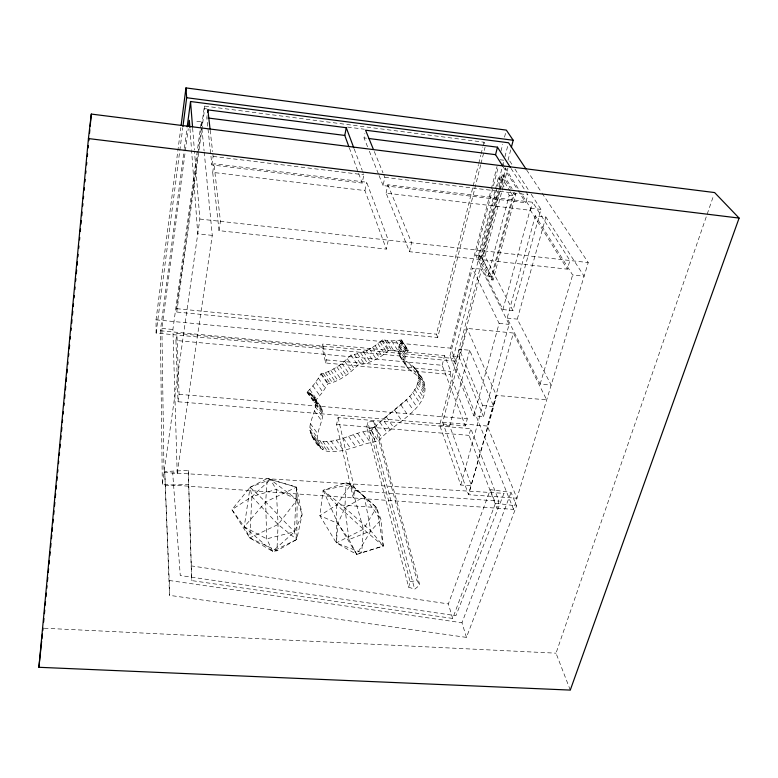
<?xml version="1.0" encoding="UTF-8"?>
<svg xmlns="http://www.w3.org/2000/svg" width="778" height="778" viewBox="0 0 778 778"><rect width="100%" height="100%" fill="white"/><g stroke="black" fill="none" stroke-linecap="round" stroke-linejoin="round"><path stroke-width="0.58" stroke-dasharray="3.89 2.92" d="M401.545 339.986L391.606 340.92L382.377 339.821C373.771 347.883 362.674 353.368 350.975 355.04C342.777 363.696 332.624 371.174 320.857 373.955C317.152 380.685 312.455 386.87 307.018 392.297C308.885 392.482 310.578 393.444 311.949 394.679C321.713 405.25 308.584 418.467 309.955 430.312C312.639 439.492 319.204 451.551 330.29 451.59C347.095 452.281 362.052 442.964 378.478 441.223C391.82 423.572 432.179 408.431 423.913 381.512C419.138 371.719 411.98 363.705 402.041 359.047C399.873 357.248 398.978 354.515 398.706 351.792C398.346 347.698 399.26 343.438 401.545 339.986L408.217 350.333C397.665 366.915 414.839 371.524 423.913 381.512M390.235 430.176L382.971 419.517C395.409 407.38 424.71 392.54 417.027 370.863M318.698 445.57C314.536 436.011 320.818 426.247 322.569 416.872C324.591 408.693 317.161 402.372 313.271 396.216M500.108 190.804L455.957 361.274L156.115 333.062L156.028 319.836L180.846 127.573M156.115 333.062L179.65 151.759M179.806 150.562L182.772 127.748M542.033 193.1L588.236 262.565L513.568 509.386L162.33 484.324L160.385 330.757L184.221 149.522M184.376 148.316L187.06 127.913M204.206 152.05L212.277 235.394L177.209 473.374L164.012 472.411L161.892 328.442L188.247 128.769M177.209 473.374L172.901 329.483L201.278 121.854L194.121 120.95M480.687 164.839L437.742 337.506L176.762 312.036L176.635 308.681L197.826 154.005M197.991 152.809L204.4 106.051L484.004 142.209L485.657 144.864M176.762 312.036L204.672 108.638L204.4 106.051M175.945 340.463L176.917 333.402L322.024 347.095L325.69 362.995L450.015 374.432L467.277 418.846L465.37 425.897L178.006 401.759L175.945 340.463L442.157 365.29L465.37 425.897M207.104 115.562L206.792 117.838L211.898 164.946L362.178 183.054L363.861 174.778L362.606 171.413M162.33 484.324L199.849 219.046L194.471 151.185M178.006 401.759L179.066 394.3L176.917 333.402M211.898 164.946L213.123 156.417L212.715 152.838M212.705 172.385L213.95 163.779L366.632 182.208L388.28 240.159L386.316 249.135L219.026 230.638L212.705 172.385L364.921 190.561L386.316 249.135M219.026 230.638L220.417 221.351L213.95 163.779M322.024 347.095L322.637 344.051L444.617 355.624L450.793 371.417L450.015 374.432M367.566 146.77L364.026 137.901L364.901 133.495M325.69 362.995L326.313 359.913L322.637 344.051M364.921 190.561L366.632 182.208M525.938 191.719L527.873 194.763L525.714 202.757L383.087 185.572L384.828 177.335L383.457 173.971M338.07 417.562L354.904 490.714L353.241 497.949L336.602 424.428L338.07 417.562L470.816 428.668L498.97 501.149L496.889 508.19L468.998 435.359L470.816 428.668M386.092 193.09L387.872 184.765L532.667 202.251L569.914 260.513L567.356 269.169L409.52 251.702L386.092 193.09L530.46 210.323L567.356 269.169M366.691 427.103L367.8 422.211L373.576 421.151L376.017 425.381L419.809 585.075L414.664 589.228L408.674 587.186L366.691 427.103L371.767 429.057L414.664 589.228M409.52 251.702L411.572 242.765L387.872 184.765M437.742 337.506L436.439 334.161L472.917 186.953M473.209 185.777L478.46 164.576M478.752 163.399L480.794 155.162M481.086 153.986L482.837 146.916M483.128 145.739L484.004 142.209M480.979 163.662L485.073 147.217M442.157 365.29L444.617 355.624M455.957 361.274L450.666 348.155L491.074 189.9M491.365 188.723L497.054 166.453M500.944 151.214L502.744 144.183M504.533 137.142L505.739 132.454M449.966 355.77L472.372 268.186L481.621 269.198L509.104 324.387L483.517 416.668L473.89 415.841L449.966 355.77L458.923 356.625L483.517 416.668M531.218 194.267L540.982 209.399L512.926 310.597L502.889 309.566L475.708 255.145L498.299 166.832M510.426 191.738L512.848 195.686L491.472 276.491L487.952 276.112L478.12 256.536L498.435 177.481L501.956 177.919L509.823 190.756M513.568 509.386L453.039 358.415L502.209 167.377M502.51 166.21L503.716 161.523M504.922 156.825L507.645 146.283M514.559 192.584L515.775 194.549L493.077 280.022L491.463 279.856L480.444 258.014L497.716 191.077M498.931 186.38L501.956 174.632L503.57 174.836L512.119 188.636M491.472 276.491L481.543 256.925L498.659 190.698M498.951 189.54L501.956 177.919M493.077 280.022L482.01 258.189L503.57 174.836M500.41 189.628L505.895 168.466M508.024 160.239L510.767 149.658M469.669 350.265L449.713 425.974L471.497 485.822L460.761 485.025L439.677 425.128L459.341 349.273L469.669 350.265L493.729 406.524L468.521 494.691L516.942 498.231L487.359 426.043L513.402 333.033L467.082 328.423L442.672 422.269L468.521 494.691L496.345 395.389L467.082 328.423M458.923 356.625L481.621 269.198M512.926 310.597L485.005 256.176L507.898 168.038M487.952 276.112L509.22 195.249L506.818 191.3M408.674 587.186L410.113 581.75L367.8 422.211M491.463 279.856L514.112 194.344L512.896 192.38M473.89 415.841L499.116 323.385L472.372 268.186M502.889 309.566L530.567 208.154L521.046 193.032M530.46 210.323L532.667 202.251M460.761 485.025L482.661 405.552L459.341 349.273M545.893 217.013L517.302 319.126L551.164 385.12L540.136 384.108L507.149 318.095L535.361 215.769L545.893 217.013L584.113 276.209L572.627 274.955L535.361 215.769M540.136 384.108L572.627 274.955M570.274 690.086L556.017 653.17L713.815 194.87M452.689 618.442L448.361 603.923L490.296 489.654L511.078 492.367L516.582 505.914L466.45 637.386L169.536 595.355L164.722 471.526L188.257 470.408L191.777 580.602L452.689 618.442L495.489 503.21L490.296 489.654M466.45 637.386L461.986 622.76L511.078 492.367M307.018 392.297L314.118 402.236L322.773 391.995L327.801 383.885C339.529 381.191 349.653 373.732 357.773 365.096C369.433 363.501 380.51 358.075 389.049 350.022L398.287 351.199L408.217 350.333M311.268 435.369C326.322 451.697 352.988 430.798 371.116 430.604L379.829 422.182L406.281 399.717L413.39 410.444M371.767 429.057L376.017 425.381M410.113 581.75L417.008 580.437L419.809 585.075M164.946 485.462L188.85 484.295M44.249 628.235L556.017 653.17M354.904 490.714L498.97 501.149M439.677 425.128L449.713 425.974M336.602 424.428L468.998 435.359M179.066 394.3L467.277 418.846M442.672 422.269L487.359 426.043M482.661 405.552L493.729 406.524L496.345 395.389L546.691 399.882L513.402 333.033M326.313 359.913L450.793 371.417M161.892 328.442L172.901 329.483M160.385 330.757L453.039 358.415M156.028 319.836L450.666 348.155M176.635 308.681L436.439 334.161M499.116 323.385L509.104 324.387M507.149 318.095L517.302 319.126M478.12 256.536L481.543 256.925M480.444 258.014L482.01 258.189M212.277 235.394L197.758 233.799L191.592 150.524M199.849 219.046L588.236 262.565M475.708 255.145L485.005 256.176M314.118 402.236L317.696 403.578L320.39 406.223M530.567 208.154L540.982 209.399M213.123 156.417L363.861 174.778M384.828 177.335L527.873 194.763M514.112 194.344L515.775 194.549M509.22 195.249L512.848 195.686M364.026 137.901L366.419 138.202M500.108 159.762L503.716 160.219M204.672 108.638L207.074 108.949M347.572 127.067L364.376 129.226M495.489 503.21L516.582 505.914M164.722 471.526L169.254 580.485L461.986 622.76M188.257 470.408L191.164 565.878L448.361 603.923M310.305 432.5L322.831 449.82M314.079 438.773L321.538 449.023M312.017 436.682L320.4 448.05M320.079 441L327.548 451.308M309.916 427.365L317.288 437.518M317.58 440.445L325.048 450.725M309.955 430.312L317.346 440.484M310.412 423.65L317.755 433.784M322.812 441.272L330.29 451.59M330.883 440.815L338.352 451.191M326.75 441.233L334.219 451.58M315.362 406.797L322.569 416.872M336.154 439.881L343.613 450.297M314.341 410.706L321.577 420.801M310.597 393.61L317.696 403.578M315.421 401.049L322.578 411.095M309.333 392.919L316.422 402.878M315.683 402.654L322.86 412.71M307.757 391.577L315.343 402.479M307.359 392.336L314.448 402.275M315.693 404.365L322.87 414.431M309.712 389.506L316.782 399.454M343.263 438.111L350.693 448.566M311.949 394.679L321.596 408.333M312.853 385.849L319.894 395.798M348.622 436.458L356.042 446.951M353.416 434.805L360.817 445.317M315.761 382.056L322.773 391.995M318.377 378.205L325.36 388.144M357.676 433.404L365.077 443.946M323.201 373.382L330.135 383.33M363.083 432.014L370.464 442.575M321.47 373.829L328.413 383.768M320.857 373.955L327.801 383.885M328.19 371.573L335.124 381.551M368.714 430.934L376.085 441.544M325.399 372.672L332.332 382.63M330.815 370.367L337.73 380.364M371.116 430.604L378.478 441.223M374.675 426.966L382.008 437.596M333.713 368.84L340.628 378.847M336.864 366.944L343.759 376.96M379.829 422.182L387.123 432.821M339.364 365.261L346.239 375.288M341.95 363.345L348.816 373.372M386.365 416.872L393.619 427.53M344.615 361.167L351.462 371.203M347.319 358.726L354.146 368.772M350.975 355.04L357.773 365.096M357.53 353.718L364.318 363.812M394.738 410.317L401.934 421.015M354.321 354.476L361.118 364.551M360.574 352.804L367.352 362.908M400.923 404.939L408.071 415.647M363.462 351.753L370.231 361.887M526.628 169.944L541.362 192.098M366.175 350.606L372.934 360.749M369.511 348.972L376.26 359.135M375.122 345.617L381.842 355.799M372.497 347.289L379.236 357.462M377.875 343.662L384.575 353.844M409.636 396.031L416.716 406.758M379.995 341.97L386.685 352.171M412.671 392.248L419.712 402.975M385.149 340.394L391.83 350.625M382.377 339.821L389.049 350.022M414.635 389.389L421.666 400.116M381.667 340.492L388.358 350.693M399.27 354.787L408.849 369.511M399.834 356.256L407.439 367.984M417.572 383.719L424.555 394.436M387.356 340.696L394.038 350.936M416.288 386.53L423.29 397.257M409.802 364.007L416.638 374.558M418.778 378.283L425.722 388.981M398.628 349.05L405.367 359.436M418.593 380.053L425.547 390.76M391.606 340.92L398.287 351.199M398.706 351.792L405.464 362.188M418.185 381.872L425.148 392.579M400.077 342.719L406.768 353.076M415.559 368.704L422.435 379.324M399.435 344.479L406.145 354.836M418.107 373.45L425.012 384.128M413.342 366.487L420.198 377.077M395.846 340.764L402.518 351.072M418.729 376.562L425.654 387.25M398.91 346.599L405.639 356.976M509.726 160.988L512.332 165.024M514.939 169.059L528.612 190.24M401.467 340.103L408.139 350.45M401.244 340.443L407.915 350.8M400.719 341.367L407.4 351.714M399.717 340.317L406.388 350.654M511.049 168.437L525.286 190.707M502.646 163.798L504.543 166.823M505.185 167.834L520.414 192.02M503.259 166.949L517.37 189.462M518.012 190.484L525.714 202.757M501.956 174.632L510.465 188.432M498.435 177.481L504.426 187.352M374.286 151.525L383 172.842M369.346 151.204L378.653 174.486M379.09 175.595L383.087 185.572M354.233 149.006L362.188 170.294M349.341 147.908L362.178 183.054M373.576 421.151L417.008 580.437M210.167 130.169L212.589 151.642M201.278 121.854L204.079 150.844M192.643 128.166L194.374 149.979M189.978 128.798L191.495 149.318M191.164 565.878L191.777 580.602M169.254 580.485L169.536 595.355M297.177 499.709L296.739 539.475L276.939 550.785L272.65 551.359L249.777 537.899L231.883 509.648L250.078 487.261L267.321 478.489L296.476 487.154L302.136 514.443L296.739 539.475L272.65 551.359L244.243 526.803L231.883 509.648L251.936 496.675L270.365 479.511L296.476 487.154L297.177 499.709L302.136 514.443L294.405 531.841L272.65 551.359L266.718 538.862L265.648 501.907L267.321 478.489L270.365 479.511L297.177 499.709L278.096 524.489L249.777 537.899L244.243 526.803L250.078 487.261L270.365 479.511L276.268 489.391L278.096 524.489L276.939 550.785L249.777 537.899L251.936 496.675L250.078 487.261L265.648 501.907L294.405 531.841L296.739 539.475L278.096 524.489L251.936 496.675L276.268 489.391L297.177 499.709M336.757 504.766L336.349 542.918L356.762 554.422L383.291 546.01L381.026 519.821L376.533 507.538L350.897 484.47L346.103 482.623L323.142 490.237L319.855 515.649L336.349 542.918L361.673 552.691L383.291 546.01L376.533 507.538L350.897 484.47L323.142 490.237L337.963 523.497L356.762 554.422L361.673 552.691L363.443 529.225L350.897 484.47L336.757 504.766L319.855 515.649L337.963 523.497L348.972 539.572L356.762 554.422L370.834 530.888L381.026 519.821L364.376 496.559L346.103 482.623L344.897 507.801L348.972 539.572L370.834 530.888L383.291 546.01L363.443 529.225L336.757 504.766L323.142 490.237L344.897 507.801L370.834 530.888L364.376 496.559L344.897 507.801L337.963 523.497L336.349 542.918L363.443 529.225L376.533 507.538L336.757 504.766M296.476 487.154L294.405 531.841L266.718 538.862L244.243 526.803L265.648 501.907L296.476 487.154M504.008 493.33L455.908 615.69L180.263 575.525L172.687 472.868L504.008 493.33"/><path stroke-width="1.17" d="M38.9 667.291L88.429 138.562L91.308 114.074L714.612 192.565L739.1 218.083L570.274 690.086L38.9 667.291L41.662 641.208M43.607 622.128L43.947 618.5M44.404 613.657L44.745 610.03M45.192 605.187L45.532 601.559M45.99 596.726L46.33 593.099M46.787 588.256L47.011 585.834M47.468 581.001L47.808 577.373M48.265 572.53L48.606 568.903M49.063 564.06L49.403 560.432M49.85 555.599L50.191 551.972M50.648 547.129L50.988 543.501M51.445 538.658L51.786 535.031M52.126 531.403L52.466 527.776M52.923 522.933L53.264 519.305M53.711 514.472L54.052 510.835M54.509 506.001L54.849 502.374M55.306 497.531L55.646 493.904M56.104 489.07L56.444 485.433M56.891 480.6L57.241 476.972M57.689 472.129L57.922 469.708M58.486 463.659L58.71 461.247M59.284 455.198L59.507 452.777M59.964 447.934L60.305 444.306M60.762 439.473L61.102 435.845M61.55 431.002L61.89 427.375M62.347 422.532L62.571 420.12M63.144 414.071L63.368 411.65M63.942 405.601L64.166 403.179M64.623 398.346L64.963 394.718M65.41 389.875L65.751 386.248M66.208 381.405L66.548 377.777M67.005 372.944L67.346 369.307M67.803 364.474L68.026 362.052M68.59 356.003L68.824 353.582M69.281 348.748L69.621 345.121M70.185 339.072L70.409 336.65M70.983 330.601L71.206 328.18M71.664 323.347L72.004 319.719M72.461 314.876L72.801 311.249M73.249 306.406L73.482 303.994M74.046 297.945L74.27 295.523M74.844 289.474L75.067 287.053M75.641 281.004L75.865 278.592M76.322 273.749L76.662 270.122M77.11 265.279L77.46 261.651M77.907 256.818L78.14 254.396M78.704 248.347L78.928 245.926M79.502 239.877L79.726 237.465M80.29 231.416L80.523 228.995M80.98 224.152L81.32 220.524M81.768 215.691L82.108 212.054M82.682 206.014L82.906 203.593M83.363 198.75L83.586 196.328M84.16 190.289L84.384 187.868M84.948 181.819L85.181 179.397M85.745 173.348L85.969 170.927M86.543 164.878L86.766 162.466M87.34 156.417L87.564 153.995M88.128 147.946L88.361 145.525M88.809 140.692L89.042 138.27M89.499 133.427L89.84 129.8M90.18 126.172L91.308 114.074M41.905 638.845L42.411 634.099M42.79 630.55L43.043 628.177M181.148 125.17L185.961 87.914L506.332 130.111L513.198 140.254L511.37 147.305M182.927 126.542L186.662 97.727L185.961 87.914M187.216 126.717L190.532 101.51L508.549 142.763L525.957 168.943M188.558 126.357L189.355 120.347L189.89 127.592M207.58 112.158L207.891 109.892L346.278 127.709L353.815 147.888M348.923 146.779L344.78 135.44L346.278 127.709M502.617 165.928L495.557 154.676L497.463 147.188L365.572 130.198L373.362 149.279M88.429 138.562L739.1 218.083M207.989 117.993L344.78 135.44M368.801 138.503L495.557 154.676M186.662 97.727L513.198 140.254M497.463 147.188L510.397 167.426M207.891 109.892L210.041 128.973M190.532 101.51L192.545 126.95"/></g></svg>
